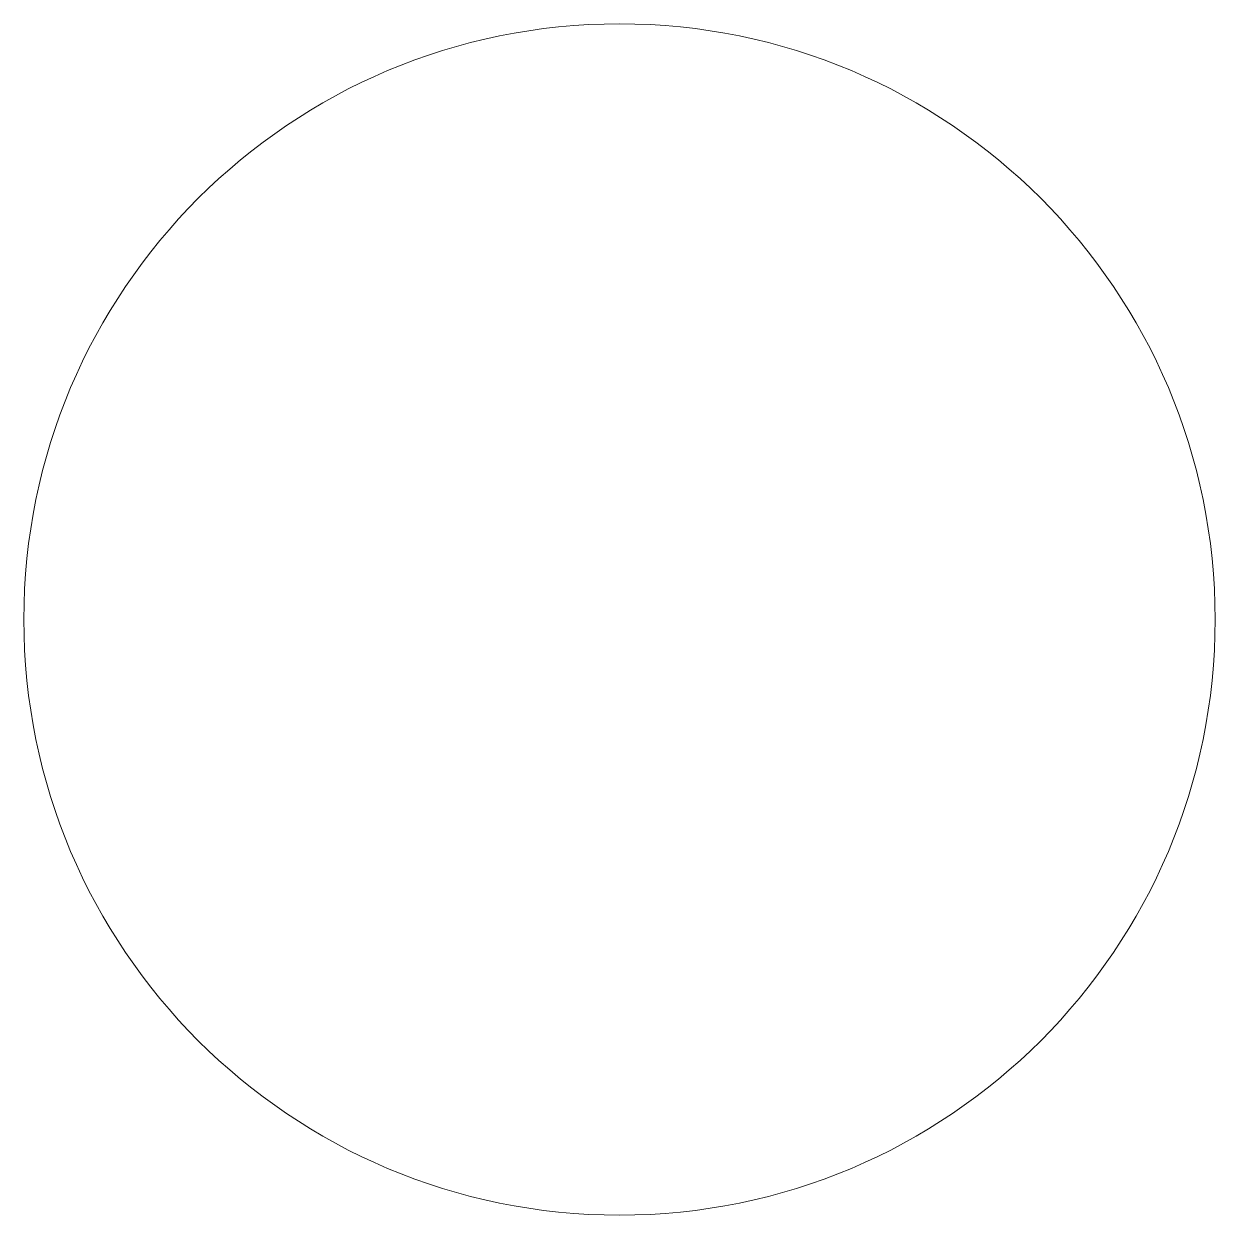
# Model space of a CAD drawing. Extents: x -4 to 24, y 6 to 34.
import ezdxf

# ---------------------------------------------------------------- set-up
doc = ezdxf.new("R2010")
doc.units = 0
doc.layers.get('0').update_dxf_attribs({"linetype": 'CONTINUOUS', "lineweight": 0})

msp = doc.modelspace()

# ---------------------------------------------------------------- linework, layer by layer
msp.add_circle((10, 20), 14)

doc.saveas('drawing.dxf')
